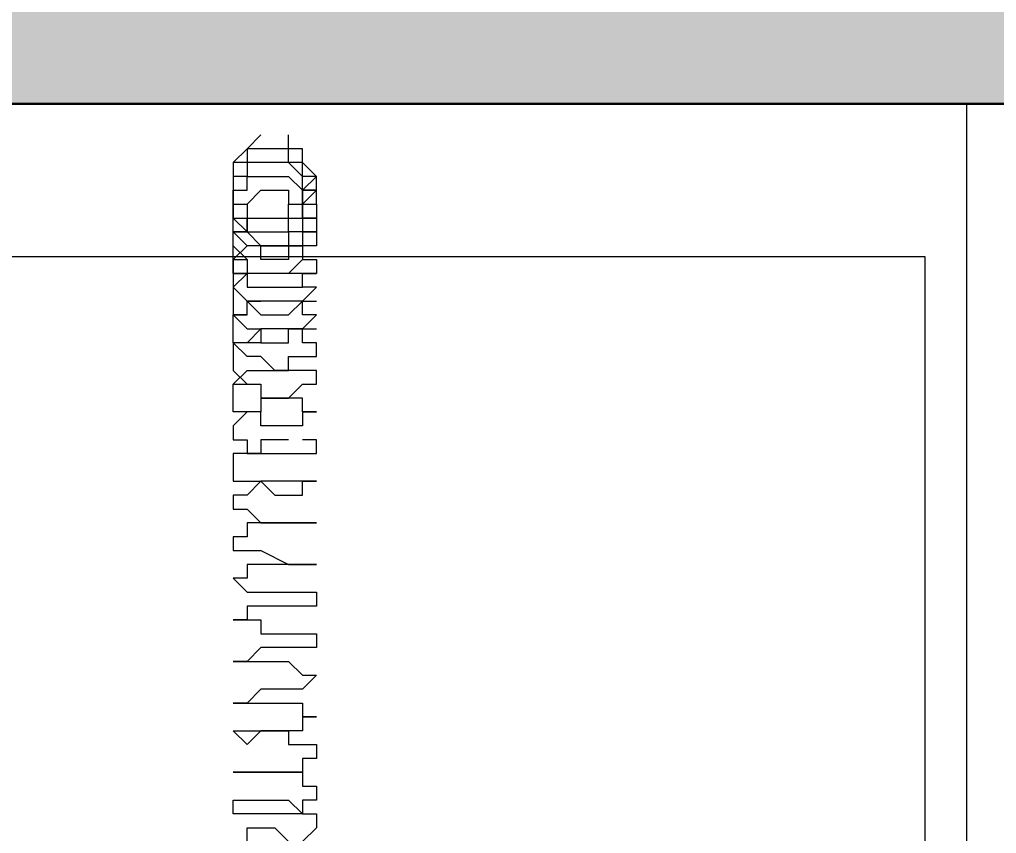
# Model space of a CAD drawing. Header units: millimetres. Extents: x -13407 to 8063098, y -54153 to 109271.
# Drawn here: x -2111.8 to -1738.6, y 53966.2 to 54277.1 of the extents above; entities that cross this region are included whole.
import ezdxf
from ezdxf.enums import TextEntityAlignment as Align

# ---------------------------------------------------------------- set-up
doc = ezdxf.new("R2018")
doc.units = ezdxf.units.MM
doc.layers.get('Defpoints').update_dxf_attribs({"color": 6})
for name, color, linetype, lineweight in [('АР_Маркер экспликации', 239, 'Continuous', 13), ('АР_Номер помещения', 1, 'Continuous', 25), ('АР_Перегородки газоблок', 165, 'Continuous', 30), ('АР_Перегородки газоблок_Штрих', 165, 'Continuous', 5), ('АР_Помещения_площадь', 19, 'Continuous', 9)]:
    doc.layers.add(name, color=color, linetype=linetype, lineweight=lineweight)
doc.layers.add('АР_Названия помещений', color=124, linetype='Continuous', lineweight=5, plot=False)
doc.layers.add('ТХ_ВК_оборуд.пищеблок', color=250, linetype='Continuous')
doc.styles.add('ISOCPEUR', font='isocpeur.ttf', dxfattribs={"width": 0.7})
doc.styles.get("Standard").update_dxf_attribs({"font": 'arial.ttf'})

# ---------------------------------------------------------------- blocks, each defined once
blk = doc.blocks.new('*U603')
at = {"layer": 'Defpoints', "color": 7, "style": 'ISOCPEUR', "width": 0.7, "flags": 1}
blk.add_attdef('КАТЕГОРИЯ', (-499.17, -2092.19), '', height=250, dxfattribs=at)
at = {"layer": 'Defpoints', "color": 7, "style": 'ISOCPEUR', "width": 0.7}
blk.add_attdef('ПЛОЩАДЬ_ПОМЕЩЕНИЯ', text='', height=200, dxfattribs=at).set_placement((4654.37, -5003.83), align=Align.MIDDLE_RIGHT)
at = {"layer": 'АР_Номер помещения', "color": 7, "style": 'ISOCPEUR', "width": 0.7}
blk.add_attdef('НОМЕР_ПОМЕЩЕНИЯ', text='', height=300, dxfattribs=at).set_placement((2781.32, -1797.75), align=Align.MIDDLE_CENTER)
at = {"layer": 'АР_Помещения_площадь', "color": 7, "lineweight": 30, "width": 0.7, "flags": 104}
blk.add_attdef('ИМЯ_ПОМЕЩЕНИЯ', text='', height=100, dxfattribs=at).set_placement((157.63, 1217.14), align=Align.MIDDLE_CENTER)

msp = doc.modelspace()

# ---------------------------------------------------------------- hatches: boundary and pattern name
at = {"layer": 'АР_Перегородки газоблок_Штрих', "ltscale": 100}
h = msp.add_hatch(dxfattribs=at)
h.set_pattern_fill('AR-CONC', color=256, scale=30)
h.set_pattern_definition([(50, (211803.85, -55205.68), (215.17805, -18.82564), [22.5, -247.5]), (355, (211803.85, -55205.68), (-41.6254, 225.65764), [18, -198]), (100.45144, (211821.79, -55207.25), (173.55265, 206.832), [19.12206, -210.34263]), (46.1842, (211803.85, -55145.68), (320.1724, -49.65578), [33.75, -371.25]), (96.63564, (211830.53, -55149.82), (280.3986, 292.2356), [28.6831, -315.51413]), (351.18416, (211803.85, -55145.68), (280.3986, 292.2356), [27, -297]), (21, (211833.85, -55160.68), (179.07212, -120.78567), [22.5, -247.5]), (326, (211833.85, -55160.68), (72.9946, 217.54501), [18, -198]), (71.45144, (211848.78, -55170.75), (252.06671, 96.75935), [19.12206, -210.34263]), (37.5, (211803.85, -55205.68), (3.647957, 99.868156), [0, -195.6, 0, -201, 0, -198.75]), (7.5, (211803.85, -55205.68), (78.92086, 118.323514), [0, -114.6, 0, -191.1, 0, -75.75]), (327.5, (211736.95, -55205.68), (160.14673, -6.766462), [0, -75, 0, -234, 0, -310.5]), (317.5, (211706.95, -55205.68), (174.95585, 30.031495), [0, -97.5, 0, -155.4, 0, -220.5])])
h.paths.add_polyline_path([(-230.06, 55563.05), (-350.06, 55563.05), (-350.06, 54364.9), (-6180.06, 54364.9), (-6180.06, 54244.9), (-350.06, 54244.9), (-350.06, 52960.31), (-230.06, 52960.31)])

# ---------------------------------------------------------------- linework, layer by layer
at = {"layer": 'АР_Перегородки газоблок', "ltscale": 100}
msp.add_lwpolyline([(-6180.06, 54244.9), (-350.06, 54244.9)], dxfattribs=at)
at = {"layer": 'ТХ_ВК_оборуд.пищеблок', "lineweight": 0}
for points in [[(-1750.06, 54244.9), (-1750.06, 53664.91), (-2330.05, 53664.91), (-2330.05, 54244.9)], [(-1750.06, 54244.9), (-1750.06, 53664.91), (-2330.05, 53664.91), (-2330.05, 54244.9)], [(-1765.95, 54186.66), (-1765.95, 53680.79), (-2314.17, 53680.79), (-2319.47, 54186.66)], [(-1765.95, 54186.66), (-1765.95, 53680.79), (-2314.17, 53680.79), (-2319.47, 54186.66)]]:
    msp.add_lwpolyline(points, close=True, dxfattribs=at)
at = {"layer": 'ТХ_ВК_оборуд.пищеблок', "lineweight": 0, "elevation": 0}
for points in [[(-2019.55, 54233.09), (-2024.85, 54227.79), (-2030.14, 54222.5), (-2030.14, 54217.21), (-2030.14, 54211.91), (-2030.14, 54206.62), (-2024.85, 54206.62), (-2019.55, 54211.91), (-2014.26, 54211.91), (-2008.97, 54211.91), (-2008.97, 54206.62), (-2003.67, 54206.62), (-2003.67, 54201.32), (-1998.38, 54201.32), (-1998.38, 54196.03), (-2003.67, 54196.03), (-2003.67, 54190.74), (-2008.97, 54190.74), (-2008.97, 54185.44), (-2014.26, 54185.44), (-2019.55, 54185.44), (-2019.55, 54190.74)], [(-2019.55, 54233.09), (-2024.85, 54227.79), (-2030.14, 54222.5), (-2030.14, 54217.21), (-2030.14, 54211.91), (-2030.14, 54206.62), (-2024.85, 54206.62), (-2019.55, 54211.91), (-2014.26, 54211.91), (-2008.97, 54211.91), (-2008.97, 54206.62), (-2003.67, 54206.62), (-2003.67, 54201.32), (-1998.38, 54201.32), (-1998.38, 54196.03), (-2003.67, 54196.03), (-2003.67, 54190.74), (-2008.97, 54190.74), (-2008.97, 54185.44), (-2014.26, 54185.44), (-2019.55, 54185.44), (-2019.55, 54190.74)], [(-2014.26, 54201.32), (-2008.97, 54201.32), (-2008.97, 54206.62), (-2003.67, 54206.62), (-2003.67, 54211.91), (-1998.38, 54217.21), (-2003.67, 54222.5), (-2003.67, 54227.79), (-2008.97, 54227.79), (-2008.97, 54233.09)], [(-2014.26, 54201.32), (-2008.97, 54201.32), (-2008.97, 54206.62), (-2003.67, 54206.62), (-2003.67, 54211.91), (-1998.38, 54217.21), (-2003.67, 54222.5), (-2003.67, 54227.79), (-2008.97, 54227.79), (-2008.97, 54233.09)], [(-2024.85, 54185.44), (-2030.14, 54190.74), (-2030.14, 54196.03), (-2030.14, 54201.32), (-2030.14, 54206.62), (-2024.85, 54206.62), (-2024.85, 54201.32), (-2019.55, 54201.32), (-2014.26, 54201.32), (-2008.97, 54201.32), (-2008.97, 54206.62), (-2003.67, 54206.62), (-2003.67, 54211.91), (-1998.38, 54211.91), (-1998.38, 54217.21), (-2003.67, 54222.5), (-2003.67, 54227.79), (-2008.97, 54227.79), (-2014.26, 54227.79), (-2019.55, 54227.79), (-2024.85, 54227.79), (-2030.14, 54222.5), (-2030.14, 54217.21), (-2030.14, 54211.91), (-2030.14, 54206.62), (-2024.85, 54206.62), (-2024.85, 54201.32), (-2019.55, 54201.32), (-2014.26, 54201.32), (-2008.97, 54201.32), (-2003.67, 54201.32), (-2003.67, 54206.62), (-1998.38, 54206.62), (-1998.38, 54201.32), (-2003.67, 54201.32), (-2003.67, 54196.03), (-2008.97, 54196.03), (-2008.97, 54190.74), (-2014.26, 54190.74), (-2019.55, 54190.74), (-2024.85, 54190.74), (-2030.14, 54185.44), (-2030.14, 54180.15), (-2030.14, 54174.85), (-2024.85, 54169.56), (-2019.55, 54164.27), (-2014.26, 54164.27), (-2008.97, 54164.27), (-2003.67, 54169.56), (-1998.38, 54169.56)], [(-2024.85, 54196.03), (-2030.14, 54196.03), (-2030.14, 54201.32), (-2030.14, 54206.62), (-2030.14, 54211.91), (-2024.85, 54211.91), (-2024.85, 54217.21), (-2019.55, 54217.21), (-2014.26, 54217.21), (-2008.97, 54217.21), (-2003.67, 54211.91), (-2003.67, 54206.62), (-1998.38, 54211.91), (-1998.38, 54217.21), (-2003.67, 54217.21), (-2003.67, 54222.5), (-2008.97, 54222.5), (-2008.97, 54227.79), (-2014.26, 54227.79), (-2019.55, 54227.79), (-2024.85, 54227.79), (-2024.85, 54222.5), (-2030.14, 54222.5), (-2030.14, 54217.21), (-2030.14, 54211.91), (-2030.14, 54206.62), (-2030.14, 54201.32), (-2024.85, 54201.32), (-2024.85, 54196.03), (-2019.55, 54196.03), (-2014.26, 54196.03), (-2008.97, 54196.03), (-2008.97, 54201.32), (-2003.67, 54201.32), (-2003.67, 54206.62), (-1998.38, 54206.62), (-1998.38, 54211.91), (-2003.67, 54211.91), (-2003.67, 54217.21), (-2008.97, 54222.5), (-2014.26, 54222.5), (-2019.55, 54222.5), (-2024.85, 54222.5), (-2024.85, 54217.21), (-2030.14, 54217.21), (-2030.14, 54211.91), (-2030.14, 54206.62), (-2030.14, 54201.32), (-2024.85, 54201.32)], [(-2024.85, 54185.44), (-2030.14, 54190.74), (-2030.14, 54196.03), (-2030.14, 54201.32), (-2030.14, 54206.62), (-2024.85, 54206.62), (-2024.85, 54201.32), (-2019.55, 54201.32), (-2014.26, 54201.32), (-2008.97, 54201.32), (-2008.97, 54206.62), (-2003.67, 54206.62), (-2003.67, 54211.91), (-1998.38, 54211.91), (-1998.38, 54217.21), (-2003.67, 54222.5), (-2003.67, 54227.79), (-2008.97, 54227.79), (-2014.26, 54227.79), (-2019.55, 54227.79), (-2024.85, 54227.79), (-2030.14, 54222.5), (-2030.14, 54217.21), (-2030.14, 54211.91), (-2030.14, 54206.62), (-2024.85, 54206.62), (-2024.85, 54201.32), (-2019.55, 54201.32), (-2014.26, 54201.32), (-2008.97, 54201.32), (-2003.67, 54201.32), (-2003.67, 54206.62), (-1998.38, 54206.62), (-1998.38, 54201.32), (-2003.67, 54201.32), (-2003.67, 54196.03), (-2008.97, 54196.03), (-2008.97, 54190.74), (-2014.26, 54190.74), (-2019.55, 54190.74), (-2024.85, 54190.74), (-2030.14, 54185.44), (-2030.14, 54180.15), (-2030.14, 54174.85), (-2024.85, 54169.56), (-2019.55, 54164.27), (-2014.26, 54164.27), (-2008.97, 54164.27), (-2003.67, 54169.56), (-1998.38, 54169.56)], [(-2024.85, 54196.03), (-2030.14, 54196.03), (-2030.14, 54201.32), (-2030.14, 54206.62), (-2030.14, 54211.91), (-2024.85, 54211.91), (-2024.85, 54217.21), (-2019.55, 54217.21), (-2014.26, 54217.21), (-2008.97, 54217.21), (-2003.67, 54211.91), (-2003.67, 54206.62), (-1998.38, 54211.91), (-1998.38, 54217.21), (-2003.67, 54217.21), (-2003.67, 54222.5), (-2008.97, 54222.5), (-2008.97, 54227.79), (-2014.26, 54227.79), (-2019.55, 54227.79), (-2024.85, 54227.79), (-2024.85, 54222.5), (-2030.14, 54222.5), (-2030.14, 54217.21), (-2030.14, 54211.91), (-2030.14, 54206.62), (-2030.14, 54201.32), (-2024.85, 54201.32), (-2024.85, 54196.03), (-2019.55, 54196.03), (-2014.26, 54196.03), (-2008.97, 54196.03), (-2008.97, 54201.32), (-2003.67, 54201.32), (-2003.67, 54206.62), (-1998.38, 54206.62), (-1998.38, 54211.91), (-2003.67, 54211.91), (-2003.67, 54217.21), (-2008.97, 54222.5), (-2014.26, 54222.5), (-2019.55, 54222.5), (-2024.85, 54222.5), (-2024.85, 54217.21), (-2030.14, 54217.21), (-2030.14, 54211.91), (-2030.14, 54206.62), (-2030.14, 54201.32), (-2024.85, 54201.32)], [(-2030.14, 54201.32), (-2024.85, 54196.03), (-2019.55, 54190.74), (-2014.26, 54190.74), (-2008.97, 54190.74), (-2003.67, 54190.74), (-2003.67, 54185.44), (-1998.38, 54185.44), (-1998.38, 54180.15), (-2003.67, 54180.15)], [(-2030.14, 54185.44), (-2024.85, 54185.44), (-2024.85, 54180.15), (-2030.14, 54180.15), (-2030.14, 54185.44), (-2030.14, 54190.74), (-2030.14, 54196.03), (-2024.85, 54196.03), (-2024.85, 54201.32), (-2019.55, 54201.32), (-2014.26, 54201.32), (-2008.97, 54201.32), (-2003.67, 54201.32), (-2003.67, 54196.03), (-1998.38, 54196.03), (-1998.38, 54190.74), (-2003.67, 54190.74), (-2003.67, 54185.44), (-2008.97, 54180.15), (-2014.26, 54180.15), (-2019.55, 54180.15), (-2024.85, 54180.15), (-2030.14, 54174.85), (-2030.14, 54169.56), (-2030.14, 54164.27), (-2024.85, 54164.27), (-2024.85, 54169.56)], [(-2030.14, 54201.32), (-2024.85, 54196.03), (-2019.55, 54190.74), (-2014.26, 54190.74), (-2008.97, 54190.74), (-2003.67, 54190.74), (-2003.67, 54185.44), (-1998.38, 54185.44), (-1998.38, 54180.15), (-2003.67, 54180.15)], [(-2030.14, 54185.44), (-2024.85, 54185.44), (-2024.85, 54180.15), (-2030.14, 54180.15), (-2030.14, 54185.44), (-2030.14, 54190.74), (-2030.14, 54196.03), (-2024.85, 54196.03), (-2024.85, 54201.32), (-2019.55, 54201.32), (-2014.26, 54201.32), (-2008.97, 54201.32), (-2003.67, 54201.32), (-2003.67, 54196.03), (-1998.38, 54196.03), (-1998.38, 54190.74), (-2003.67, 54190.74), (-2003.67, 54185.44), (-2008.97, 54180.15), (-2014.26, 54180.15), (-2019.55, 54180.15), (-2024.85, 54180.15), (-2030.14, 54174.85), (-2030.14, 54169.56), (-2030.14, 54164.27), (-2024.85, 54164.27), (-2024.85, 54169.56)], [(-2030.14, 54196.03), (-2024.85, 54190.74)], [(-2030.14, 54196.03), (-2024.85, 54190.74)], [(-2030.14, 54180.15), (-2024.85, 54180.15), (-2024.85, 54174.85), (-2019.55, 54174.85), (-2014.26, 54174.85), (-2008.97, 54174.85), (-2003.67, 54174.85), (-2003.67, 54180.15), (-1998.38, 54180.15)], [(-2030.14, 54180.15), (-2024.85, 54180.15), (-2024.85, 54174.85), (-2019.55, 54174.85), (-2014.26, 54174.85), (-2008.97, 54174.85), (-2003.67, 54174.85), (-2003.67, 54180.15), (-1998.38, 54180.15)], [(-2003.67, 54169.56), (-1998.38, 54174.85), (-2003.67, 54174.85), (-2003.67, 54180.15), (-2008.97, 54180.15), (-2014.26, 54180.15), (-2019.55, 54180.15), (-2024.85, 54180.15)], [(-2003.67, 54169.56), (-1998.38, 54174.85), (-2003.67, 54174.85), (-2003.67, 54180.15), (-2008.97, 54180.15), (-2014.26, 54180.15), (-2019.55, 54180.15), (-2024.85, 54180.15)], [(-2003.67, 54158.97), (-1998.38, 54164.27), (-2003.67, 54164.27), (-2003.67, 54169.56), (-2008.97, 54169.56), (-2014.26, 54169.56), (-2019.55, 54169.56), (-2024.85, 54169.56), (-2019.55, 54169.56)], [(-2003.67, 54158.97), (-1998.38, 54164.27), (-2003.67, 54164.27), (-2003.67, 54169.56), (-2008.97, 54169.56), (-2014.26, 54169.56), (-2019.55, 54169.56), (-2024.85, 54169.56), (-2019.55, 54169.56)], [(-1998.38, 54143.09), (-2003.67, 54143.09), (-2008.97, 54143.09), (-2014.26, 54143.09), (-2019.55, 54148.38), (-2024.85, 54148.38), (-2030.14, 54153.68), (-2030.14, 54158.97), (-2030.14, 54164.27), (-2024.85, 54158.97), (-2019.55, 54158.97), (-2019.55, 54153.68), (-2014.26, 54153.68), (-2008.97, 54153.68), (-2008.97, 54158.97), (-2003.67, 54158.97), (-1998.38, 54158.97)], [(-2024.85, 54164.27), (-2030.14, 54164.27)], [(-1998.38, 54143.09), (-2003.67, 54143.09), (-2008.97, 54143.09), (-2014.26, 54143.09), (-2019.55, 54148.38), (-2024.85, 54148.38), (-2030.14, 54153.68), (-2030.14, 54158.97), (-2030.14, 54164.27), (-2024.85, 54158.97), (-2019.55, 54158.97), (-2019.55, 54153.68), (-2014.26, 54153.68), (-2008.97, 54153.68), (-2008.97, 54158.97), (-2003.67, 54158.97), (-1998.38, 54158.97)], [(-2024.85, 54164.27), (-2030.14, 54164.27)], [(-2003.67, 54127.21), (-1998.38, 54127.21), (-2003.67, 54127.21), (-2003.67, 54121.91), (-2008.97, 54121.91), (-2014.26, 54121.91), (-2019.55, 54121.91), (-2019.55, 54127.21), (-2024.85, 54127.21), (-2030.14, 54127.21), (-2030.14, 54132.5), (-2030.14, 54137.8), (-2024.85, 54143.09), (-2019.55, 54143.09), (-2014.26, 54143.09), (-2008.97, 54143.09), (-2008.97, 54148.38), (-2003.67, 54148.38), (-1998.38, 54148.38), (-1998.38, 54153.68), (-2003.67, 54153.68), (-2003.67, 54158.97), (-2008.97, 54158.97), (-2014.26, 54158.97), (-2019.55, 54158.97), (-2024.85, 54153.68), (-2030.14, 54153.68), (-2030.14, 54148.38), (-2030.14, 54143.09), (-2024.85, 54137.8)], [(-2003.67, 54127.21), (-1998.38, 54127.21), (-2003.67, 54127.21), (-2003.67, 54121.91), (-2008.97, 54121.91), (-2014.26, 54121.91), (-2019.55, 54121.91), (-2019.55, 54127.21), (-2024.85, 54127.21), (-2030.14, 54127.21), (-2030.14, 54132.5), (-2030.14, 54137.8), (-2024.85, 54143.09), (-2019.55, 54143.09), (-2014.26, 54143.09), (-2008.97, 54143.09), (-2008.97, 54148.38), (-2003.67, 54148.38), (-1998.38, 54148.38), (-1998.38, 54153.68), (-2003.67, 54153.68), (-2003.67, 54158.97), (-2008.97, 54158.97), (-2014.26, 54158.97), (-2019.55, 54158.97), (-2024.85, 54153.68), (-2030.14, 54153.68), (-2030.14, 54148.38), (-2030.14, 54143.09), (-2024.85, 54137.8)], [(-2019.55, 54153.68), (-2024.85, 54153.68), (-2030.14, 54153.68)], [(-2019.55, 54153.68), (-2024.85, 54153.68), (-2030.14, 54153.68)], [(-2030.14, 54137.8), (-2024.85, 54137.8), (-2019.55, 54137.8), (-2019.55, 54132.5), (-2014.26, 54132.5), (-2008.97, 54132.5), (-2003.67, 54137.8), (-1998.38, 54137.8), (-1998.38, 54143.09), (-2003.67, 54143.09)], [(-2030.14, 54137.8), (-2024.85, 54137.8), (-2019.55, 54137.8), (-2019.55, 54132.5), (-2014.26, 54132.5), (-2008.97, 54132.5), (-2003.67, 54137.8), (-1998.38, 54137.8), (-1998.38, 54143.09), (-2003.67, 54143.09)], [(-1998.38, 54127.21), (-2003.67, 54127.21), (-2003.67, 54132.5), (-2008.97, 54132.5), (-2014.26, 54132.5), (-2019.55, 54132.5), (-2019.55, 54127.21), (-2024.85, 54127.21), (-2030.14, 54121.91), (-2030.14, 54116.62), (-2024.85, 54116.62), (-2024.85, 54111.33), (-2030.14, 54111.33), (-2030.14, 54106.03), (-2030.14, 54100.74), (-2024.85, 54100.74), (-2019.55, 54100.74), (-2014.26, 54095.44), (-2008.97, 54095.44), (-2003.67, 54095.44), (-2003.67, 54100.74), (-1998.38, 54100.74), (-2003.67, 54100.74), (-2008.97, 54100.74), (-2014.26, 54100.74), (-2019.55, 54100.74), (-2024.85, 54095.44), (-2030.14, 54095.44), (-2030.14, 54090.15), (-2024.85, 54090.15), (-2019.55, 54084.85), (-2008.97, 54084.85), (-2003.67, 54084.85), (-1998.38, 54084.85), (-2003.67, 54084.85), (-2008.97, 54084.85)], [(-1998.38, 54127.21), (-2003.67, 54127.21), (-2003.67, 54132.5), (-2008.97, 54132.5), (-2014.26, 54132.5), (-2019.55, 54132.5), (-2019.55, 54127.21), (-2024.85, 54127.21), (-2030.14, 54121.91), (-2030.14, 54116.62), (-2024.85, 54116.62), (-2024.85, 54111.33), (-2030.14, 54111.33), (-2030.14, 54106.03), (-2030.14, 54100.74), (-2024.85, 54100.74), (-2019.55, 54100.74), (-2014.26, 54095.44), (-2008.97, 54095.44), (-2003.67, 54095.44), (-2003.67, 54100.74), (-1998.38, 54100.74), (-2003.67, 54100.74), (-2008.97, 54100.74), (-2014.26, 54100.74), (-2019.55, 54100.74), (-2024.85, 54095.44), (-2030.14, 54095.44), (-2030.14, 54090.15), (-2024.85, 54090.15), (-2019.55, 54084.85), (-2008.97, 54084.85), (-2003.67, 54084.85), (-1998.38, 54084.85), (-2003.67, 54084.85), (-2008.97, 54084.85)], [(-2008.97, 54116.62), (-2014.26, 54116.62), (-2019.55, 54116.62), (-2019.55, 54111.33), (-2024.85, 54111.33), (-2019.55, 54111.33), (-2014.26, 54111.33), (-2008.97, 54111.33), (-2003.67, 54111.33), (-1998.38, 54111.33), (-1998.38, 54116.62), (-2003.67, 54116.62)], [(-2008.97, 54116.62), (-2014.26, 54116.62), (-2019.55, 54116.62), (-2019.55, 54111.33), (-2024.85, 54111.33), (-2019.55, 54111.33), (-2014.26, 54111.33), (-2008.97, 54111.33), (-2003.67, 54111.33), (-1998.38, 54111.33), (-1998.38, 54116.62), (-2003.67, 54116.62)], [(-2003.67, 54084.85), (-2008.97, 54084.85), (-2014.26, 54084.85), (-2019.55, 54084.85), (-2024.85, 54084.85), (-2024.85, 54079.56), (-2030.14, 54079.56), (-2030.14, 54074.27), (-2024.85, 54074.27), (-2019.55, 54074.27), (-2008.97, 54068.97), (-2003.67, 54068.97), (-1998.38, 54068.97), (-2003.67, 54068.97), (-2008.97, 54068.97), (-2014.26, 54068.97), (-2019.55, 54068.97), (-2024.85, 54068.97), (-2024.85, 54063.68), (-2030.14, 54063.68), (-2024.85, 54058.38), (-2019.55, 54058.38), (-2008.97, 54058.38), (-2003.67, 54058.38), (-1998.38, 54058.38), (-1998.38, 54053.09), (-2003.67, 54053.09), (-2008.97, 54053.09)], [(-2003.67, 54084.85), (-2008.97, 54084.85), (-2014.26, 54084.85), (-2019.55, 54084.85), (-2024.85, 54084.85), (-2024.85, 54079.56), (-2030.14, 54079.56), (-2030.14, 54074.27), (-2024.85, 54074.27), (-2019.55, 54074.27), (-2008.97, 54068.97), (-2003.67, 54068.97), (-1998.38, 54068.97), (-2003.67, 54068.97), (-2008.97, 54068.97), (-2014.26, 54068.97), (-2019.55, 54068.97), (-2024.85, 54068.97), (-2024.85, 54063.68), (-2030.14, 54063.68), (-2024.85, 54058.38), (-2019.55, 54058.38), (-2008.97, 54058.38), (-2003.67, 54058.38), (-1998.38, 54058.38), (-1998.38, 54053.09), (-2003.67, 54053.09), (-2008.97, 54053.09)], [(-2003.67, 54053.09), (-2008.97, 54053.09), (-2014.26, 54053.09), (-2019.55, 54053.09), (-2024.85, 54053.09), (-2024.85, 54047.8), (-2030.14, 54047.8), (-2024.85, 54047.8), (-2019.55, 54047.8), (-2019.55, 54042.5), (-2014.26, 54042.5), (-2008.97, 54042.5), (-2003.67, 54042.5), (-1998.38, 54042.5), (-1998.38, 54037.21), (-2003.67, 54037.21), (-2008.97, 54037.21), (-2014.26, 54037.21), (-2019.55, 54037.21), (-2024.85, 54031.91), (-2030.14, 54031.91), (-2024.85, 54031.91), (-2019.55, 54031.91), (-2008.97, 54031.91), (-2003.67, 54026.62), (-1998.38, 54026.62), (-2003.67, 54021.33), (-2008.97, 54021.33), (-2014.26, 54021.33), (-2019.55, 54021.33), (-2024.85, 54016.03), (-2030.14, 54016.03), (-2024.85, 54016.03), (-2019.55, 54016.03), (-2008.97, 54016.03), (-2003.67, 54016.03), (-2003.67, 54010.74), (-1998.38, 54010.74), (-2003.67, 54010.74), (-2003.67, 54005.44), (-2008.97, 54005.44), (-2014.26, 54005.44), (-2019.55, 54005.44), (-2024.85, 54000.15), (-2030.14, 54005.44), (-2024.85, 54005.44), (-2019.55, 54005.44), (-2014.26, 54005.44), (-2008.97, 54005.44), (-2008.97, 54000.15), (-2003.67, 54000.15), (-1998.38, 54000.15), (-1998.38, 53994.86), (-2003.67, 53994.86), (-2003.67, 53989.56), (-2008.97, 53989.56), (-2014.26, 53989.56), (-2019.55, 53989.56), (-2024.85, 53989.56), (-2030.14, 53989.56), (-2024.85, 53989.56), (-2019.55, 53989.56), (-2008.97, 53989.56), (-2003.67, 53989.56), (-2003.67, 53984.27), (-1998.38, 53984.27), (-1998.38, 53978.97), (-2003.67, 53978.97), (-2003.67, 53973.68), (-2008.97, 53973.68), (-2014.26, 53973.68), (-2019.55, 53973.68), (-2024.85, 53973.68), (-2030.14, 53973.68), (-2030.14, 53978.97), (-2024.85, 53978.97), (-2019.55, 53978.97), (-2014.26, 53978.97), (-2008.97, 53978.97), (-2003.67, 53973.68), (-1998.38, 53973.68), (-1998.38, 53968.39), (-2003.67, 53963.09)], [(-2003.67, 54053.09), (-2008.97, 54053.09), (-2014.26, 54053.09), (-2019.55, 54053.09), (-2024.85, 54053.09), (-2024.85, 54047.8), (-2030.14, 54047.8), (-2024.85, 54047.8), (-2019.55, 54047.8), (-2019.55, 54042.5), (-2014.26, 54042.5), (-2008.97, 54042.5), (-2003.67, 54042.5), (-1998.38, 54042.5), (-1998.38, 54037.21), (-2003.67, 54037.21), (-2008.97, 54037.21), (-2014.26, 54037.21), (-2019.55, 54037.21), (-2024.85, 54031.91), (-2030.14, 54031.91), (-2024.85, 54031.91), (-2019.55, 54031.91), (-2008.97, 54031.91), (-2003.67, 54026.62), (-1998.38, 54026.62), (-2003.67, 54021.33), (-2008.97, 54021.33), (-2014.26, 54021.33), (-2019.55, 54021.33), (-2024.85, 54016.03), (-2030.14, 54016.03), (-2024.85, 54016.03), (-2019.55, 54016.03), (-2008.97, 54016.03), (-2003.67, 54016.03), (-2003.67, 54010.74), (-1998.38, 54010.74), (-2003.67, 54010.74), (-2003.67, 54005.44), (-2008.97, 54005.44), (-2014.26, 54005.44), (-2019.55, 54005.44), (-2024.85, 54000.15), (-2030.14, 54005.44), (-2024.85, 54005.44), (-2019.55, 54005.44), (-2014.26, 54005.44), (-2008.97, 54005.44), (-2008.97, 54000.15), (-2003.67, 54000.15), (-1998.38, 54000.15), (-1998.38, 53994.86), (-2003.67, 53994.86), (-2003.67, 53989.56), (-2008.97, 53989.56), (-2014.26, 53989.56), (-2019.55, 53989.56), (-2024.85, 53989.56), (-2030.14, 53989.56), (-2024.85, 53989.56), (-2019.55, 53989.56), (-2008.97, 53989.56), (-2003.67, 53989.56), (-2003.67, 53984.27), (-1998.38, 53984.27), (-1998.38, 53978.97), (-2003.67, 53978.97), (-2003.67, 53973.68), (-2008.97, 53973.68), (-2014.26, 53973.68), (-2019.55, 53973.68), (-2024.85, 53973.68), (-2030.14, 53973.68), (-2030.14, 53978.97), (-2024.85, 53978.97), (-2019.55, 53978.97), (-2014.26, 53978.97), (-2008.97, 53978.97), (-2003.67, 53973.68), (-1998.38, 53973.68), (-1998.38, 53968.39), (-2003.67, 53963.09)], [(-2024.85, 53963.09), (-2024.85, 53968.39), (-2019.55, 53968.39), (-2014.26, 53968.39), (-2008.97, 53963.09)], [(-2024.85, 53963.09), (-2024.85, 53968.39), (-2019.55, 53968.39), (-2014.26, 53968.39), (-2008.97, 53963.09)]]:
    msp.add_lwpolyline(points, dxfattribs=at)

# ---------------------------------------------------------------- block references
at = {"layer": 'АР_Маркер экспликации'}
ref = msp.add_blockref('*U603', (-5443.87, 60301.12), dxfattribs=at)
lines = msp.add_mtext('\\W0.8000;Горячий цех', dxfattribs={"layer": 'АР_Названия помещений', "insert": (-2681.75, 57735.53), "char_height": 2696.6508, "width": 926.94, "attachment_point": 1})
ref.add_attrib('ИМЯ_ПОМЕЩЕНИЯ', '', (-2681.75, 57735.53), dxfattribs={"flags": 104}).embed_mtext(lines)

doc.saveas('drawing.dxf')
